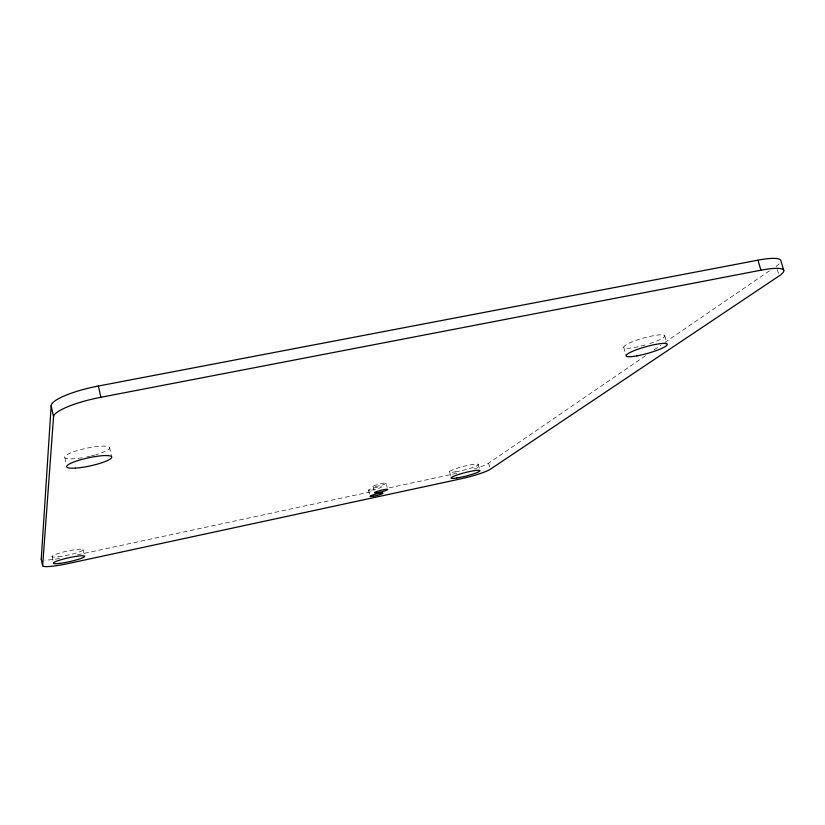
<?xml version="1.0" encoding="UTF-8"?>
<svg xmlns="http://www.w3.org/2000/svg" width="825" height="825" viewBox="0 0 825 825"><rect width="100%" height="100%" fill="white"/><g stroke="black" fill="none" stroke-linecap="round" stroke-linejoin="round"><path stroke-width="0.62" stroke-dasharray="4.12 3.09" d="M473.963 468.961A25.41 3.125 -14.3 0 0 488.637 463.196L645.738 355.585M654.225 349.769L660.598 345.407M664.837 342.499L769.921 270.507M77.416 554.802L372.89 491.339M389.235 487.833L458.38 472.983M778.46 273.446L776.294 266.145A42.787 8.002 -16.8 0 0 779.914 263.051M664.775 335.796L667.198 344.334M623.752 347.377L625.783 354.668M488.637 463.196L489.596 466.868M478.232 464.31L479.841 470.467M449.553 471.632L451.141 477.788M386.141 483.233A6.765 0.856 -14 0 1 376.138 486.41A6.765 0.856 -14 0 1 376.437 484.811A6.765 0.856 -14 0 1 386.141 483.233L387.193 487.42M373.003 486.41L374.56 492.69M368.476 490.122L370.023 496.33M109.508 447.315L111.592 456.71M64.866 457.751L65.897 462.464M83.108 549.481L84.542 556.05M52.037 556.308L53.563 563.413M59.483 558.494A27.318 3.475 -12.5 0 1 44.705 560.082M645.078 345.005A21.316 3.558 -15.8 0 1 625.762 345.015A21.316 3.558 -15.8 0 1 660.815 334.806A21.316 3.558 -15.8 0 1 647.192 344.386M82.139 457.772A23.028 4.269 -12.1 0 1 67.836 454.235A23.028 4.269 -12.1 0 1 104.198 446.098A23.028 4.269 -12.1 0 1 95.813 454.709M94.741 455.018A23.028 4.269 -12.1 0 1 91.369 455.895M90.224 456.163A23.028 4.269 -12.1 0 1 86.738 456.926M455.348 471.869A14.912 1.836 -14.3 0 0 478.304 464.795A14.912 1.836 -14.3 0 0 458.184 467.899A14.912 1.836 -14.3 0 0 455.348 471.869M58.183 556.854A16.026 2.042 -12.5 0 0 83.139 550.017A16.026 2.042 -12.5 0 0 61.504 552.544A16.026 2.042 -12.5 0 0 58.183 556.854M371.59 490.112A6.683 0.835 -13.9 0 0 381.459 486.987A6.683 0.835 -13.9 0 0 371.858 488.555A6.683 0.835 -13.9 0 0 371.59 490.112"/><path stroke-width="1.24" d="M42.652 565.661L53.553 416.656A45.994 9.704 -12.1 0 1 100.867 397.279L760.928 270.198A42.838 7.755 -16.7 0 1 779.182 275.88L490.236 469.312A25.431 3.032 -14.3 0 1 459.948 479.036L68.753 563.434A27.338 3.372 -12.5 0 1 42.652 565.661L41.25 559.051L51.16 405.632A45.942 10.013 -12 0 1 98.361 386.028L757.969 260.164A42.787 8.002 -16.8 0 1 780.821 260.607L783.75 270.466M757.969 260.164L760.928 270.198M98.361 386.028L100.867 397.279M51.16 405.632L53.553 416.656M41.446 559.474A27.318 3.475 -12.5 0 1 41.25 559.051M456.916 477.984A14.922 1.784 -14.3 0 0 479.903 470.931A14.922 1.784 -14.3 0 0 459.783 474.097A14.922 1.784 -14.3 0 0 456.916 477.984M636.879 355.884A21.337 3.444 -15.7 0 0 667.198 344.334A21.337 3.444 -15.7 0 0 635.869 349.975A21.337 3.444 -15.7 0 0 636.879 355.884M75.323 468.115A23.048 4.135 -12.2 0 0 111.54 457.813A23.048 4.135 -12.2 0 0 80.788 459.721A23.048 4.135 -12.2 0 0 75.323 468.115M59.586 563.403A16.036 1.98 -12.5 0 0 84.562 556.576A16.036 1.98 -12.5 0 0 62.927 559.185A16.036 1.98 -12.5 0 0 59.586 563.403M373.127 496.299A6.693 0.804 -13.9 0 0 383.006 493.195A6.693 0.804 -13.9 0 0 373.405 494.794A6.693 0.804 -13.9 0 0 373.127 496.299M377.695 492.669A6.775 0.825 -14 0 0 387.719 489.514A6.775 0.825 -14 0 0 378.005 491.112A6.775 0.825 -14 0 0 377.695 492.669"/></g></svg>
